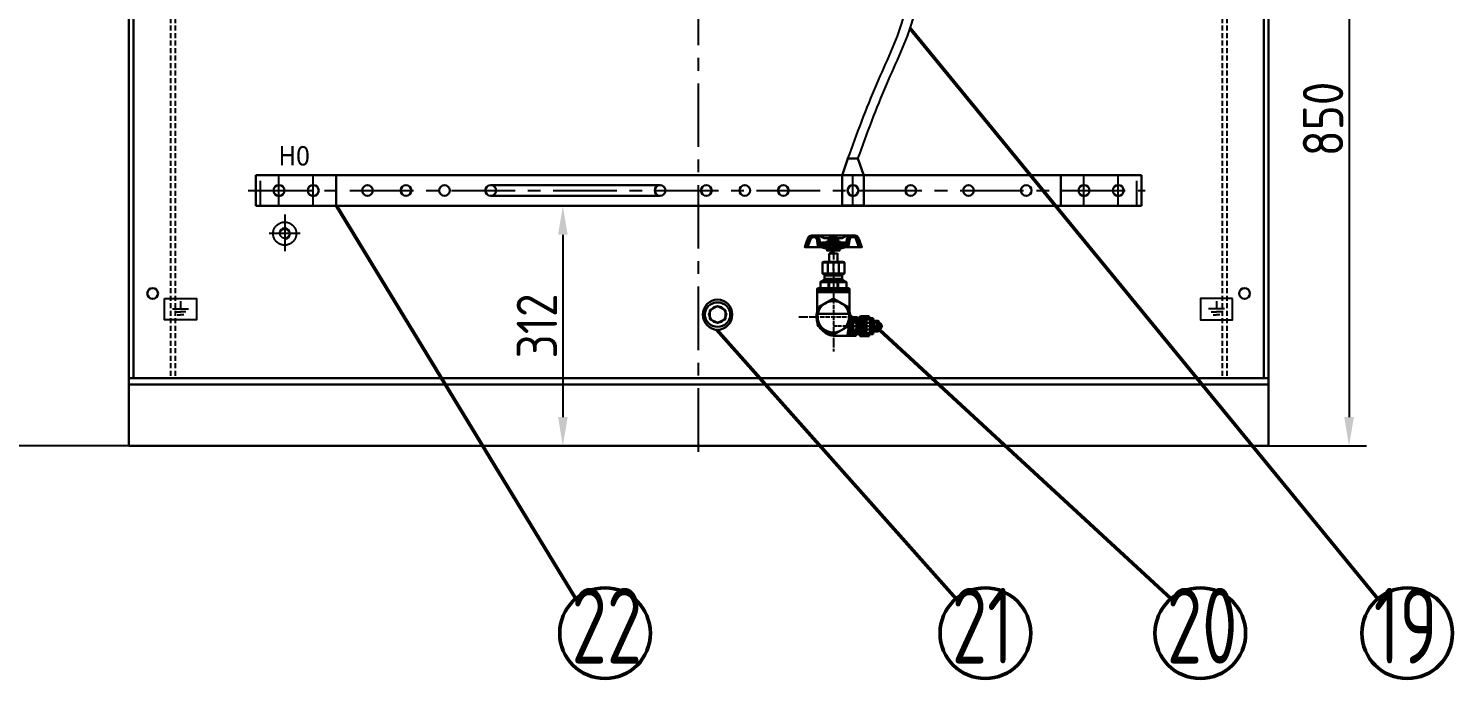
# Model space of a CAD drawing. Header units: millimetres. Extents: x 128333 to 138423, y -158939 to -152492.
# Drawn here: x 129575 to 131424, y -155794 to -154949 of the extents above; entities that cross this region are included whole.
import ezdxf

# ---------------------------------------------------------------- set-up
doc = ezdxf.new("R2010")
doc.units = ezdxf.units.MM
doc.header["$LTSCALE"] = 13
for name, pattern in [('CENTER', [50.8, 31.75, -6.35, 6.35, -6.35]), ('CENTERX2', [101.6, 63.5, -12.7, 12.7, -12.7]), ('DASHED', [0.75, 0.5, -0.25]), ('HIDDEN', [9.525, 6.35, -3.175])]:
    doc.linetypes.add(name, pattern=pattern)
doc.layers.get('0').update_dxf_attribs({"color": 1, "linetype": 'CENTER'})
for name, color, linetype in [('1', 4, 'Continuous'), ('2', 3, 'Continuous'), ('3', 6, 'HIDDEN'), ('4虚线层', 6, 'DASHED'), ('粗实线', 4, 'Continuous'), ('细实线', 2, 'Continuous')]:
    doc.layers.add(name, color=color, linetype=linetype)
doc.layers.add('标注、文本', color=3, linetype='Continuous', lineweight=25)
doc.styles.add('pdm', font='gbenor.shx', dxfattribs={"width": 0.8, "bigfont": 'gbhzfs.shx'})
doc.styles.get("Standard").update_dxf_attribs({"font": 'gbenor.shx', "bigfont": 'gbcbig.shx'})
doc.styles.add('Tahoma$001', font='tahoma.ttf', dxfattribs={"height": 2.159784})
doc.dimstyles.new('郁文书', dxfattribs={"dimscale": 15, "dimtxt": 3.5, "dimasz": 2.5, "dimexe": 1.5, "dimexo": 0, "dimgap": 0.5, "dimtad": 1, "dimtoh": 1, "dimtxsty": 'Standard', "dimcen": 2.5, "dimclrd": 3, "dimclre": 3, "dimclrt": 2, "dimadec": 0, "dimazin": 0, "dimtfac": 1, "dimtmove": 0, "dimatfit": 2, "dimfxl": 1, "dimarcsym": 0})

# ---------------------------------------------------------------- blocks, each defined once
blk = doc.blocks.new('A$C57F07D6B')
at = {"layer": '1', "color": 1, "linetype": 'CENTERX2', "lineweight": -3, "ltscale": 0.1}
blk.add_line((0, 20), (1165, 20), dxfattribs=at)
at = {"layer": '粗实线', "lineweight": 30}
for centre in [(155, 20), (205, 20), (255, 20), (315, 20), (535, 20), (595, 20), (645, 20), (695, 20), (785.5, 20), (860.5, 20), (935.5, 20), (1010.5, 20)]:
    blk.add_circle(centre, 7, dxfattribs=at)
at = {"layer": '细实线', "color": 4, "lineweight": 30}
for p, q in [((10, 40), (1160, 40)), ((10, 40), (10, 0)), ((1160, 40), (1160, 0)), ((315, 27), (535, 27)), ((315, 13), (535, 13)), ((10, 0), (1160, 0))]:
    blk.add_line(p, q, dxfattribs=at)
blk = doc.blocks.new('A$C08576B93')
at = {"layer": '1', "color": 1, "linetype": 'CENTERX2', "lineweight": -3, "ltscale": 0.1}
for p, q in [((30, 0), (30, 40)), ((74.5, 0), (74.5, 40))]:
    blk.add_line(p, q, dxfattribs=at)
at = {"layer": '4虚线层', "ltscale": 5}
blk.add_line((6, 0), (6, 40), dxfattribs=at)
at = {"layer": '粗实线', "lineweight": 30}
for p, q in [((0, 40), (104.5, 40)), ((0, 0), (0, 40)), ((104.5, 40), (104.5, 0)), ((104.5, 0), (0, 0))]:
    blk.add_line(p, q, dxfattribs=at)
for centre in [(30, 20), (74.5, 20)]:
    blk.add_circle(centre, 7.15, dxfattribs=at)
blk = doc.blocks.new('A$C3EBA2286')
at = {"layer": '1', "color": 1, "linetype": 'CENTERX2', "lineweight": -3, "ltscale": 0.1}
for p, q in [((20.1, 47.8), (20.1, 0)), ((40.3, 22.8), (0, 22.8))]:
    blk.add_line(p, q, dxfattribs=at)
at = {"layer": '2'}
blk.add_arc((20.1, 22.8), 7, 270, 180, dxfattribs=at)
at = {"layer": '3', "ltscale": 5}
for radius in [15, 6]:
    blk.add_circle((20.1, 22.8), radius, dxfattribs=at)
blk = doc.blocks.new('A$C3970166B')
at = {"layer": '标注、文本', "color": 4, "lineweight": 30}
for points in [[(20.3, 13.5), (18.6, 16.9), (16.1, 19.5), (12.7, 20.3), (9.3, 19.5), (6.8, 16.9), (5.1, 13.5), (6.8, 9.3), (9.3, 6.8), (12.7, 5.9), (16.1, 6.8), (18.6, 9.3)], [(19.5, 16.9), (12.7, 20.3), (5.9, 16.9), (5.9, 9.3), (12.7, 5.9), (19.5, 9.3)]]:
    blk.add_lwpolyline(points, close=True, dxfattribs=at)
for major_axis, ratio in [((0, 13.1), 0.967742), ((-11, 0), 0.961538)]:
    blk.add_ellipse((12.7, 13.1), major_axis=major_axis, ratio=ratio, start_param=0, end_param=6.283185, dxfattribs=at)
blk = doc.blocks.new('257561')
at = {"layer": '标注、文本'}
for p, q in [((851.69, 2214.09), (862.06, 2214.09)), ((853.4, 2212.22), (856.87, 2212.22)), ((854.71, 2210.17), (856.87, 2210.17)), ((856.87, 2219.06), (856.87, 2214.09)), ((860.35, 2212.22), (856.87, 2212.22)), ((859.04, 2210.17), (856.87, 2210.17))]:
    blk.add_line(p, q, dxfattribs=at)
blk = doc.blocks.new('*D146')
at = {"layer": '1', "color": 3, "lineweight": -2}
for p, q in [((130148, -155179.4), (130291.4, -155179.4)), ((130268.9, -155216.9), (130268.9, -155453.9)), ((130148, -155491.4), (130291.4, -155491.4))]:
    blk.add_line(p, q, dxfattribs=at)
at = {"layer": '1', "color": 3, "lineweight": 30}
for points in [[(130262.7, -155216.9), (130275.2, -155216.9), (130268.9, -155179.4)], [(130262.7, -155453.9), (130275.2, -155453.9), (130268.9, -155491.4)]]:
    blk.add_solid(points, dxfattribs=at)
at = {"layer": 'Defpoints', "color": 0, "lineweight": 30}
for p in [(130148, -155179.4), (130148, -155491.4), (130268.9, -155491.4)]:
    blk.add_point(p, dxfattribs=at)
at = {"layer": '1', "color": 2, "insert": (130235.2, -155335.4), "char_height": 52.5, "attachment_point": 5, "rotation": 90}
blk.add_mtext('312', dxfattribs=at)
blk = doc.blocks.new('*D124')
at = {"layer": '1', "color": 3, "lineweight": -2}
for p, q in [((129982.2, -154731.4), (129487.6, -154731.4)), ((129510.1, -154768.9), (129510.1, -155453.9)), ((129705.2, -155491.4), (129487.6, -155491.4))]:
    blk.add_line(p, q, dxfattribs=at)
at = {"layer": '1', "color": 3, "lineweight": 30}
for points in [[(129503.9, -154768.9), (129516.4, -154768.9), (129510.1, -154731.4)], [(129503.9, -155453.9), (129516.4, -155453.9), (129510.1, -155491.4)]]:
    blk.add_solid(points, dxfattribs=at)
at = {"layer": 'Defpoints', "color": 0, "lineweight": 30}
for p in [(129982.2, -154731.4), (129510.1, -155491.4), (129705.2, -155491.4)]:
    blk.add_point(p, dxfattribs=at)
at = {"layer": '1', "color": 2, "insert": (129476.4, -155111.4), "char_height": 52.5, "attachment_point": 5, "rotation": 90}
blk.add_mtext('760', dxfattribs=at)
blk = doc.blocks.new('*D154')
at = {"layer": '1', "color": 3, "lineweight": -2}
for p, q in [((131019.2, -154641.4), (131312.5, -154641.4)), ((131290, -154678.9), (131290, -155453.9)), ((131185.2, -155491.4), (131312.5, -155491.4))]:
    blk.add_line(p, q, dxfattribs=at)
at = {"layer": '1', "color": 3, "lineweight": 30}
for points in [[(131283.7, -154678.9), (131296.2, -154678.9), (131290, -154641.4)], [(131283.7, -155453.9), (131296.2, -155453.9), (131290, -155491.4)]]:
    blk.add_solid(points, dxfattribs=at)
at = {"layer": 'Defpoints', "color": 0, "lineweight": 30}
for p in [(131019.2, -154641.4), (131185.2, -155491.4), (131290, -155491.4)]:
    blk.add_point(p, dxfattribs=at)
at = {"layer": '1', "color": 2, "insert": (131256.2, -155066.4), "char_height": 52.5, "attachment_point": 5, "rotation": 90}
blk.add_mtext('850', dxfattribs=at)
blk = doc.blocks.new('A$C411D5A8C')
at = {"layer": '1', "color": 1, "linetype": 'CENTERX2', "lineweight": -3, "ltscale": 0.1}
for p, q in [((44.7, 143.1), (44.7, 146.2)), ((44.7, 146.2), (44.7, 139.9)), ((44.7, 142.3), (44.7, 142.4)), ((44.7, 135.9), (44.7, 141.6)), ((44.7, 139.2), (44.7, 139.1)), ((44.7, 138.4), (44.7, 132.7)), ((44.7, 135.1), (44.7, 135.2)), ((44.7, 128.8), (44.7, 134.4)), ((44.7, 132), (44.7, 131.9)), ((44.7, 131.2), (44.7, 125.6)), ((44.7, 130.9), (44.7, 126.5)), ((44.7, 127.9), (44.7, 128)), ((44.7, 125.9), (44.7, 125.7)), ((44.7, 125), (44.7, 119.4)), ((44.7, 118.7), (44.7, 118.6)), ((44.7, 117.9), (44.7, 113.5)), ((44.7, 112.3), (44.7, 117.4)), ((44.7, 113.3), (44.7, 110.4)), ((44.7, 111.5), (44.7, 111.6)), ((44.7, 105.2), (44.7, 110.8)), ((44.7, 109.6), (44.7, 109.5)), ((44.7, 108.8), (44.7, 103.2)), ((44.7, 104.3), (44.7, 104.4)), ((44.7, 98.5), (44.7, 103.6)), ((44.7, 102.5), (44.7, 102.4)), ((44.7, 101.7), (44.7, 98.2)), ((44.7, 101.6), (44.7, 96)), ((44.7, 97.5), (44.7, 97.4)), ((44.7, 96.7), (44.7, 91.1)), ((44.7, 95.3), (44.7, 95.2)), ((44.7, 94.5), (44.7, 88.8)), ((44.7, 90.3), (44.7, 90.2)), ((44.7, 89.5), (44.7, 83.9)), ((44.7, 88.1), (44.7, 88)), ((44.7, 87.3), (44.7, 81.7)), ((44.7, 83.2), (44.7, 83.1)), ((44.7, 82.3), (44.7, 76.7)), ((44.7, 81), (44.7, 80.9)), ((44.7, 80.1), (44.7, 77.2)), ((44.7, 76), (44.7, 75.9)), ((44.7, 75.2), (44.7, 69.5)), ((44.7, 68.8), (44.7, 68.7)), ((44.7, 68), (44.7, 62.4)), ((44.7, 61.7), (44.7, 61.6)), ((44.7, 60.8), (44.7, 55.2)), ((0, 45.2), (4.5, 45.2)), ((5.2, 45.2), (5.3, 45.2)), ((6, 45.2), (11.7, 45.2)), ((12.4, 45.2), (12.5, 45.2)), ((13.2, 45.2), (18.8, 45.2)), ((19.5, 45.2), (19.7, 45.2)), ((20.4, 45.2), (26, 45.2)), ((26.7, 45.2), (26.8, 45.2)), ((27.5, 45.2), (33.2, 45.2)), ((33.9, 45.2), (34, 45.2)), ((34.7, 45.2), (40.3, 45.2)), ((41, 45.2), (41.2, 45.2)), ((41.9, 45.2), (47.5, 45.2)), ((44.7, 54.5), (44.7, 54.4)), ((44.7, 53.7), (44.7, 48)), ((44.7, 47.3), (44.7, 47.2)), ((44.7, 46.5), (44.7, 40.9)), ((44.7, 40.2), (44.7, 40.1)), ((44.7, 39.3), (44.7, 33.7)), ((48.2, 45.2), (48.3, 45.2)), ((49, 45.2), (54.7, 45.2)), ((55.4, 45.2), (55.5, 45.2)), ((56.2, 45.2), (61.8, 45.2)), ((62.6, 45.2), (62.7, 45.2)), ((63.4, 45.2), (69, 45.2)), ((69.3, 45.2), (73.7, 45.2)), ((69.7, 45.2), (69.8, 45.2)), ((70.5, 45.2), (76.2, 45.2)), ((76.9, 45.2), (77, 45.2)), ((77.7, 45.2), (83.3, 45.2)), ((84.1, 45.2), (84.2, 45.2)), ((84.9, 45.2), (89.4, 45.2)), ((44.7, 33), (44.7, 32.9)), ((48.3, 32.9), (44.7, 32.9)), ((44.7, 32.2), (44.7, 26.5)), ((44.7, 25.8), (44.7, 25.7)), ((44.7, 25), (44.7, 19.4)), ((44.7, 18.7), (44.7, 18.5)), ((49.1, 32.9), (49, 32.9)), ((55.5, 32.9), (49.9, 32.9)), ((56.3, 32.9), (56.2, 32.9)), ((62.7, 32.9), (57, 32.9)), ((63.5, 32.9), (63.4, 32.9)), ((69.8, 32.9), (64.2, 32.9)), ((70.1, 32.9), (76.5, 32.9)), ((70.7, 32.9), (70.5, 32.9)), ((77, 32.9), (71.4, 32.9)), ((73.2, 24.3), (73.2, 21.1)), ((73.2, 20.4), (73.2, 20.3)), ((77.2, 32.9), (77.3, 32.9)), ((77.8, 32.9), (77.7, 32.9)), ((81.7, 32.9), (77.9, 32.9)), ((78, 32.9), (83.6, 32.9)), ((84.2, 32.9), (78.5, 32.9)), ((82.5, 32.9), (82.4, 32.9)), ((88.9, 32.9), (83.2, 32.9)), ((84.4, 32.9), (84.5, 32.9)), ((85, 32.9), (84.9, 32.9)), ((85.2, 32.9), (90.8, 32.9)), ((89.3, 32.9), (85.7, 32.9)), ((89.7, 32.9), (89.6, 32.9)), ((96, 32.9), (90.4, 32.9)), ((91.5, 32.9), (91.7, 32.9)), ((92.4, 32.9), (98.7, 32.9)), ((96.9, 32.9), (96.8, 32.9)), ((103.2, 32.9), (97.6, 32.9)), ((104, 32.9), (103.9, 32.9)), ((108.5, 32.9), (104.7, 32.9)), ((44.7, 17.8), (44.7, 12.2)), ((44.7, 11.5), (44.7, 11.4)), ((44.7, 10.7), (44.7, 5)), ((44.7, 4.3), (44.7, 4.2)), ((44.7, 3.5), (44.7, 0))]:
    blk.add_line(p, q, dxfattribs=at)
at = {"layer": '标注、文本', "color": 4, "lineweight": 30}
for p, q in [((17.6, 150.8), (10.3, 143.5)), ((17, 150.8), (27.5, 150.8)), ((17.5, 148.5), (20.8, 148.5)), ((20.9, 150.8), (18.6, 148.5)), ((23.6, 150.2), (21.7, 148.3)), ((25.4, 148.8), (23.1, 146.5)), ((27.5, 150.8), (62.7, 150.8)), ((42.2, 148.5), (41, 147.3)), ((42, 148.2), (42, 146.1)), ((42.2, 148.5), (46.9, 148.5)), ((43.3, 150.8), (44.6, 150.8)), ((43.3, 150.8), (45.9, 150.8)), ((45.9, 150.8), (44.6, 150.8)), ((46.9, 148.5), (48, 147.3)), ((47.1, 148.2), (47.1, 146.1)), ((66.5, 150.6), (62.5, 146.6)), ((72.1, 150.8), (62.7, 150.8)), ((70, 150.8), (67.6, 148.4)), ((73.2, 150.7), (71, 148.5)), ((75.5, 149.7), (73.4, 147.6)), ((77, 148), (74.4, 145.3)), ((11.6, 147), (7.5, 135.8)), ((7.5, 135.8), (27.8, 135.8)), ((14.3, 144.2), (8.5, 138.4)), ((12.4, 139), (9.1, 135.8)), ((15.3, 147), (11.2, 135.8)), ((23.1, 146.6), (24.7, 137.2)), ((26.6, 146.6), (23.6, 143.7)), ((27.1, 143.9), (24.1, 140.9)), ((28.3, 141.8), (24.6, 138.1)), ((25.6, 136.3), (36.5, 133.4)), ((31.1, 141.3), (26, 136.2)), ((26.7, 146), (27.3, 142.7)), ((28.3, 141.8), (36.5, 140.4)), ((33.9, 140.8), (28.6, 135.5)), ((29.8, 141.5), (59.2, 141.5)), ((37.8, 141.5), (31.2, 134.8)), ((38.8, 147.3), (33.1, 147.3)), ((39.5, 139.9), (33.7, 134.2)), ((34.9, 142.4), (39.8, 142.4)), ((34.9, 142.4), (34.9, 141.5)), ((39.5, 136.6), (36.3, 133.5)), ((36.5, 141.5), (36.5, 140.4)), ((36.5, 133.4), (36.5, 131.1)), ((36.5, 131.1), (39.6, 131.1)), ((39.4, 133.3), (37.2, 131.1)), ((38.2, 145.7), (38.2, 142.8)), ((40, 141.6), (39.1, 140.8)), ((39.1, 140.8), (50.3, 140.8)), ((39.5, 141.5), (39.4, 131.1)), ((41, 141.5), (39.6, 140.2)), ((49.4, 146.1), (39.8, 146.1)), ((49.4, 142.4), (39.8, 142.4)), ((41, 147.3), (48, 147.3)), ((41, 147.3), (41, 146.1)), ((41, 141.5), (48.1, 141.5)), ((48.1, 141.5), (41, 141.5)), ((41, 141.5), (41, 131.1)), ((48.1, 141.5), (41, 131.1)), ((41, 141.5), (48.1, 131.1)), ((41.4, 145.7), (41.4, 142.8)), ((42, 142.7), (42, 142.4)), ((47.8, 145.7), (47.8, 142.8)), ((48, 147.3), (48, 146.1)), ((48.1, 141.5), (49.5, 140.2)), ((48.1, 141.5), (48.1, 131.1)), ((54.2, 142.4), (49.3, 142.4)), ((49.5, 140.2), (49.5, 131.1)), ((49.5, 131.1), (52.7, 131.1)), ((49.6, 141.5), (49.7, 131.1)), ((50.9, 141.5), (49.6, 140.2)), ((53.1, 140.5), (49.6, 137)), ((57.1, 141.1), (49.7, 133.7)), ((50.3, 147.3), (56, 147.3)), ((61.1, 141.9), (50.3, 131.1)), ((51, 145.7), (51, 142.8)), ((60.9, 141.8), (52.7, 140.4)), ((52.7, 141.5), (52.7, 140.4)), ((63.5, 136.3), (52.7, 133.4)), ((63.5, 136.3), (52.7, 133.4)), ((52.7, 133.4), (52.7, 131.1)), ((54.2, 142.4), (54.2, 141.5)), ((65.3, 142.9), (57.1, 134.6)), ((61.3, 135.8), (81.6, 135.8)), ((64.7, 138.9), (61.6, 135.8)), ((66.1, 146.9), (61.8, 142.5)), ((62.4, 146.4), (61.8, 142.7)), ((66, 146.6), (64.4, 137.2)), ((65.7, 144.6), (64.4, 137.2)), ((73.8, 147), (77.9, 135.8)), ((78, 145.7), (75.3, 143)), ((78.9, 143.3), (76.2, 140.6)), ((79.7, 140.9), (77, 138.2)), ((77.5, 147), (81.6, 135.8)), ((80.6, 138.5), (77.9, 135.8)), ((81.5, 136.1), (81.2, 135.8)), ((32.3, 116.6), (57.1, 116.6)), ((37.6, 115.5), (37.6, 101.6)), ((50.3, 127.7), (50.3, 116.6)), ((51.8, 115.5), (51.8, 101.6)), ((30.4, 101.6), (32.3, 100.5)), ((32.3, 100.5), (34.1, 100.5)), ((32.3, 92.7), (57.1, 92.7)), ((34.2, 99.8), (33.3, 98.9)), ((33.3, 98.9), (33.3, 94.4)), ((33.3, 98.9), (56.1, 98.9)), ((33.3, 94.4), (56.1, 94.4)), ((34.1, 100.5), (55.3, 100.5)), ((34.2, 100.5), (34.2, 99.8)), ((34.2, 99.8), (35, 99.8)), ((35, 100.5), (35, 99.8)), ((54.4, 100.5), (54.4, 99.8)), ((54.4, 99.8), (55.1, 99.8)), ((55.1, 100.5), (55.1, 99.8)), ((55.1, 99.8), (56.1, 98.9)), ((55.3, 100.5), (57.1, 100.5)), ((56.1, 98.9), (56.1, 94.4)), ((59, 101.6), (57.1, 100.5)), ((23.8, 81.2), (23.8, 78.7)), ((23.8, 78.7), (26.9, 78.7)), ((23.8, 78.7), (65.6, 78.7)), ((23.8, 78.7), (23.8, 77.3)), ((23.8, 77.3), (23.8, 52.9)), ((23.8, 77.3), (65.6, 77.3)), ((24.3, 81.2), (65.1, 81.2)), ((27.8, 82.5), (24.6, 82.2)), ((26.9, 78.7), (62.5, 78.7)), ((27.8, 82.5), (61.6, 82.5)), ((33, 91.5), (56.3, 91.5)), ((38.3, 90.1), (38.3, 82.5)), ((38.3, 90.1), (39.2, 90.1)), ((39.2, 90.1), (39.2, 82.5)), ((50.2, 90.1), (50.2, 82.5)), ((50.2, 90.1), (51.1, 90.1)), ((61.6, 82.5), (64.7, 82.2)), ((62.5, 78.7), (65.6, 78.7)), ((65.6, 81.2), (65.6, 78.7)), ((65.6, 78.7), (65.6, 77.3)), ((65.6, 77.3), (65.6, 52.9)), ((43.3, 68), (25.7, 57.9)), ((63.7, 57.9), (46.1, 68)), ((24.3, 55.4), (24.3, 35.1)), ((24.6, 48.8), (64.8, 48.8)), ((72.4, 45.2), (66, 38.8)), ((73.7, 44.3), (66, 36.7)), ((70.3, 45.2), (66.1, 41)), ((68.1, 45.2), (66.4, 43.5)), ((68, 37.9), (83.2, 37.9)), ((68, 37.9), (68, 34.8)), ((69.3, 37.9), (68, 36.5)), ((69.9, 37.7), (68.1, 36)), ((68.1, 37.2), (69.9, 35.4)), ((70.2, 37.5), (68.3, 35.6)), ((68.4, 37.5), (70.3, 35.6)), ((70.5, 37.1), (68.7, 35.3)), ((68.8, 37.8), (70.5, 36)), ((74, 42.6), (69.3, 37.9)), ((69.3, 37.9), (70.6, 36.6)), ((70.6, 37.9), (70.6, 27.9)), ((70.6, 37.9), (75.4, 36.9)), ((76.2, 42.6), (71.5, 37.9)), ((78.3, 42.6), (73.6, 37.9)), ((73.7, 45.2), (73.7, 42.6)), ((73.7, 43.3), (83.2, 43.3)), ((73.7, 42.6), (83.9, 42.6)), ((74.8, 43.3), (74, 42.6)), ((74.6, 38.6), (83.9, 38.6)), ((74.6, 38.6), (74.6, 27.2)), ((76.4, 38.6), (75.7, 37.9)), ((76.9, 43.3), (76.2, 42.6)), ((76.3, 37.9), (83.8, 37.9)), ((80.4, 42.6), (76.4, 38.6)), ((77, 38.6), (83.1, 38.6)), ((77, 38.6), (77, 27.2)), ((78.6, 38.6), (77.8, 37.9)), ((79.1, 43.3), (78.3, 42.6)), ((82.5, 42.6), (78.6, 38.6)), ((79.3, 43.5), (79.3, 22.2)), ((79.3, 43.5), (79.6, 43.3)), ((79.5, 43.3), (84.1, 43.3)), ((79.6, 45.4), (81.7, 43.3)), ((79.6, 43.3), (80.3, 42.6)), ((91, 45.7), (79.8, 45.7)), ((80.7, 38.6), (80, 37.9)), ((80.3, 42.6), (80.3, 23.2)), ((81.2, 43.3), (80.4, 42.6)), ((84.1, 42), (80.7, 38.6)), ((81.4, 45.7), (83.8, 43.3)), ((81.7, 43.3), (82.4, 42.6)), ((82.8, 38.6), (82.1, 37.9)), ((83.2, 43.3), (82.5, 42.6)), ((84.1, 39.9), (82.8, 38.6)), ((83.1, 38.6), (83.8, 37.9)), ((83.1, 38.6), (83.1, 27.2)), ((83.2, 43.3), (84.1, 42.4)), ((84.1, 38.8), (83.2, 37.9)), ((83.2, 37.9), (83.2, 27.9)), ((83.6, 45.7), (85.5, 43.8)), ((83.8, 43.3), (84.1, 43.1)), ((83.8, 37.9), (87.2, 37.9)), ((83.8, 37.9), (83.8, 27.9)), ((85.3, 43.8), (84.1, 42.7)), ((84.8, 43.8), (84.1, 43.1)), ((84.1, 43.8), (84.1, 21.9)), ((84.1, 43.8), (86, 43.8)), ((84.1, 43), (85.2, 41.9)), ((84.1, 42.5), (84.7, 42)), ((84.1, 42.4), (84.1, 38.8)), ((84.1, 38.8), (84.1, 27)), ((85.5, 43.6), (84.2, 42.3)), ((84.2, 43.3), (85.5, 42)), ((84.4, 43.6), (85.7, 42.2)), ((85.8, 43.5), (84.4, 42.1)), ((84.7, 43.7), (85.9, 42.5)), ((85.9, 43.2), (84.7, 42)), ((85, 43.8), (86, 42.8)), ((86, 42.8), (85.1, 41.9)), ((85.7, 45.7), (89.7, 41.7)), ((86, 43.8), (86, 21.9)), ((86, 43.3), (87.6, 41.7)), ((94.5, 41.7), (86, 41.7)), ((87.9, 41.7), (87.2, 40.5)), ((87.2, 40.5), (87.2, 25.3)), ((87.8, 45.7), (91.9, 41.7)), ((92.3, 41.7), (87.9, 41.7)), ((92.3, 37.3), (87.9, 37.3)), ((90, 45.7), (91.2, 44.5)), ((91, 45.7), (91.2, 45.5)), ((91.2, 45.5), (91.2, 43.5)), ((91.2, 43.5), (91.4, 43.3)), ((96.3, 43.3), (91.4, 43.3)), ((92.3, 41.7), (92.9, 40.5)), ((92.4, 43.3), (94, 41.7)), ((92.9, 40.5), (92.9, 25.3)), ((94.5, 43.3), (96.4, 41.4)), ((94.5, 41.7), (94.5, 37.6)), ((94.5, 41.7), (94.5, 24.1)), ((94.5, 41.1), (98, 37.6)), ((94.5, 39), (95.9, 37.6)), ((101.7, 37.6), (94.5, 37.6)), ((96.3, 43.3), (96.4, 43.1)), ((96.4, 43.1), (96.4, 39.9)), ((96.4, 39.9), (96.6, 39.8)), ((103, 39.8), (96.6, 39.8)), ((98, 39.8), (100.2, 37.6)), ((100.2, 39.8), (103.6, 36.4)), ((101.7, 37.6), (101.7, 28.1)), ((102.3, 39.8), (103.6, 38.5)), ((103, 39.8), (103.6, 38.8)), ((103.6, 38.8), (103.6, 35)), ((25.7, 32.6), (43.3, 22.5)), ((44.7, 20.5), (73.7, 20.5)), ((70, 27.9), (62.6, 20.5)), ((68, 28), (64.7, 24.7)), ((72.1, 27.9), (64.8, 20.5)), ((68, 30.1), (65.8, 27.9)), ((68, 36.5), (66.1, 34.7)), ((67.5, 34.3), (66.1, 34.3)), ((67.5, 31.5), (66.2, 31.5)), ((67.2, 31.5), (66.2, 30.4)), ((74.3, 27.9), (66.9, 20.5)), ((67.5, 34.3), (67.5, 31.5)), ((68, 36.7), (69.4, 35.2)), ((68, 34.8), (68, 31)), ((68, 31), (68, 27.9)), ((69, 30.5), (68, 29.5)), ((69.6, 30.5), (68, 28.9)), ((68, 29.6), (69.7, 27.9)), ((68, 29), (69.1, 27.9)), ((68, 27.9), (83.2, 27.9)), ((68.2, 35.8), (68.6, 35.4)), ((70.1, 30.3), (68.2, 28.4)), ((68.2, 30), (70.1, 28.1)), ((70.4, 30), (68.5, 28.1)), ((68.6, 30.3), (70.4, 28.5)), ((69, 30.5), (70.6, 28.9)), ((70.6, 29.5), (69, 27.9)), ((75.7, 27.2), (69.1, 20.5)), ((70.6, 36.6), (69.2, 35.2)), ((70.6, 28.9), (69.6, 27.9)), ((69.7, 30.5), (70.6, 29.6)), ((70.6, 36.5), (70.6, 29.2)), ((75.4, 28.8), (70.6, 27.9)), ((73.7, 23), (71.2, 20.5)), ((73.7, 20.9), (73.3, 20.5)), ((73.7, 23.2), (83.9, 23.2)), ((73.7, 23.2), (73.7, 20.5)), ((73.8, 23.2), (73.7, 23)), ((73.7, 22.4), (83.2, 22.4)), ((77.8, 27.2), (73.8, 23.2)), ((74.6, 27.2), (83.9, 27.2)), ((76, 23.2), (75.2, 22.4)), ((76.4, 27.9), (75.7, 27.2)), ((80, 27.2), (76, 23.2)), ((76.3, 27.9), (83.8, 27.9)), ((77, 27.2), (83.1, 27.2)), ((78.1, 23.2), (77.3, 22.4)), ((78.5, 27.9), (77.8, 27.2)), ((82.1, 27.2), (78.1, 23.2)), ((80.3, 23.2), (79.3, 22.2)), ((79.3, 22.2), (79.3, 20.5)), ((79.3, 22.2), (81.5, 20)), ((79.3, 20.5), (79.8, 20)), ((80.2, 23.2), (79.5, 22.4)), ((79.5, 22.4), (84.1, 22.4)), ((91, 20), (79.8, 20)), ((80.7, 27.9), (80, 27.2)), ((84.1, 27), (80.2, 23.2)), ((80.3, 23.2), (84.1, 23.2)), ((80.5, 23.2), (81.2, 22.4)), ((81.2, 22.4), (83.6, 20)), ((82.4, 23.2), (81.6, 22.4)), ((82.8, 27.9), (82.1, 27.2)), ((84.1, 24.9), (82.4, 23.2)), ((82.6, 23.2), (83.4, 22.4)), ((83.8, 27.9), (83.1, 27.2)), ((83.2, 27.9), (84.1, 27)), ((84.1, 23.4), (83.2, 22.4)), ((83.4, 22.4), (85.7, 20)), ((83.8, 27.9), (87.2, 27.9)), ((84.1, 27), (84.1, 23.4)), ((84.9, 23.9), (84.1, 23)), ((85.3, 23.8), (84.1, 22.6)), ((84.1, 23), (85.1, 21.9)), ((84.1, 21.9), (86, 21.9)), ((84.2, 23.3), (85.4, 22)), ((84.2, 22.4), (84.5, 22.1)), ((85.6, 23.7), (84.3, 22.3)), ((84.3, 23.6), (85.7, 22.2)), ((85.8, 23.4), (84.5, 22.1)), ((84.6, 23.7), (85.9, 22.5)), ((85.9, 23.2), (84.8, 22)), ((84.9, 23.9), (86, 22.8)), ((86, 22.8), (85.2, 22)), ((85.4, 23.8), (85.9, 23.3)), ((94.5, 24.1), (86, 24.1)), ((86, 24.1), (90, 20)), ((86, 21.9), (87.9, 20)), ((87.2, 25.3), (87.9, 24.1)), ((88.1, 24.1), (91.2, 21)), ((90.3, 24.1), (91.9, 22.4)), ((91.2, 20.2), (91, 20)), ((91.4, 22.4), (91.2, 22.2)), ((91.2, 22.2), (91.2, 20.2)), ((96.3, 22.4), (91.4, 22.4)), ((92.4, 24.1), (94, 22.4)), ((95.3, 36.2), (92.9, 36.2)), ((95.3, 29.6), (92.9, 29.6)), ((101.7, 28.1), (94.5, 28.1)), ((94.5, 26.2), (96.4, 24.3)), ((94.5, 24.1), (96.2, 22.4)), ((94.8, 28.1), (96.9, 26)), ((95.8, 36.7), (95.3, 36.2)), ((95.3, 36.2), (95.3, 29.6)), ((95.3, 36.2), (98.2, 36.2)), ((95.3, 29.6), (95.8, 29.1)), ((95.3, 29.6), (98.2, 29.6)), ((95.8, 36.7), (97.7, 36.7)), ((95.8, 29.1), (97.7, 29.1)), ((96.4, 22.6), (96.3, 22.4)), ((96.6, 26), (96.4, 25.8)), ((96.4, 25.8), (96.4, 22.6)), ((103, 26), (96.6, 26)), ((96.9, 28.1), (99, 26)), ((97.7, 36.7), (98.2, 36.2)), ((98.2, 29.6), (97.7, 29.1)), ((98.2, 36.2), (98.2, 29.6)), ((99, 28.1), (101.1, 26)), ((101.1, 28.1), (103.1, 26.2)), ((101.7, 36.2), (104.9, 32.9)), ((101.7, 34), (102.8, 32.9)), ((101.7, 31.9), (103.6, 30)), ((101.7, 29.7), (103.6, 27.8)), ((102.8, 32.9), (104.9, 30.7)), ((103.6, 27), (103, 26)), ((105.7, 35), (103.6, 35)), ((105.7, 30.7), (103.6, 30.7)), ((103.6, 30.7), (103.6, 27)), ((104.9, 35), (107.1, 32.9)), ((104.9, 32.9), (107, 30.8)), ((106.1, 36.7), (105.7, 36.7)), ((105.7, 36.7), (105.7, 35)), ((105.7, 36.4), (106.9, 35.2)), ((105.7, 30.7), (105.7, 29.1)), ((105.7, 30), (106.3, 29.4)), ((105.7, 29.1), (106.1, 29.1)), ((106.1, 36.7), (107.8, 33.4)), ((107.8, 32.4), (106.1, 29.1)), ((107.1, 32.9), (107.7, 32.2)), ((107.8, 33.4), (107.8, 32.4))]:
    blk.add_line(p, q, dxfattribs=at)
for points in [[(79.7, 140.9), (79.2, 142.3), (78.9, 143.3), (78, 145.7), (77.5, 147), (77, 148), (75.5, 149.7), (73.2, 150.7), (17, 150.8), (15.3, 150.5), (13.7, 149.7), (12.4, 148.5), (11.6, 147), (10.3, 143.5), (9.9, 142.3), (8.5, 138.4), (7.5, 135.8), (27.8, 135.8), (28.6, 135.5), (33.7, 134.2), (36.3, 133.5), (36.5, 133.4), (36.5, 131.1), (50.3, 131.1), (52.7, 131.1), (52.7, 133.4), (57.1, 134.6), (61.3, 135.8), (81.6, 135.8), (81.5, 136.1), (80.6, 138.5), (79.7, 140.9)], [(17, 150.8), (11.7, 147.2), (11.6, 147)], [(17.5, 148.5), (15.4, 147.2), (15.3, 147)], [(23.1, 146.6), (21.1, 148.5), (20.8, 148.5)], [(26.7, 146), (21.3, 150.8), (21, 150.8)], [(31.2, 148.3), (26.6, 150.8), (26.4, 150.8)], [(31.2, 148.3), (32.9, 147.3), (33.1, 147.3)], [(38.8, 147.3), (40.9, 148.8), (41, 149.1)], [(43.3, 150.8), (41.1, 149.3), (41, 149.1)], [(48.1, 149.1), (46.1, 150.8), (45.9, 150.8)], [(48.1, 149.1), (50.1, 147.3), (50.3, 147.3)], [(56, 147.3), (57.8, 148.2), (57.9, 148.3)], [(62.7, 150.8), (58.1, 148.5), (57.9, 148.3)], [(68.1, 150.8), (62.4, 146.2), (62.4, 146)], [(73.8, 147), (71.9, 148.5), (71.7, 148.5), (68.3, 148.5), (66.1, 146.8), (66, 146.6)], [(77.5, 147), (72.3, 150.8), (72.1, 150.8)], [(24.7, 137.2), (25.5, 136.4), (25.6, 136.3)], [(27.3, 142.7), (28.1, 141.8), (28.3, 141.8)], [(41.4, 145.7), (38.4, 145.8), (38.2, 145.7)], [(38.2, 142.8), (41.2, 142.7), (41.4, 142.8)], [(39.6, 140.2), (39.6, 131.1), (49.5, 131.1)], [(40, 141.6), (49.4, 141.6), (50.3, 140.8)], [(47.8, 145.7), (41.6, 145.7), (41.4, 145.7)], [(41.4, 142.8), (47.6, 142.7), (47.8, 142.8)], [(51, 145.7), (48, 145.8), (47.8, 145.7)], [(47.8, 142.8), (50.8, 142.7), (51, 142.8)], [(60.9, 141.8), (61.8, 142.6), (61.8, 142.7)], [(63.5, 136.3), (64.4, 137.1), (64.4, 137.2)], [(56.1, 98.9), (55.1, 99.8), (55.1, 100.5), (57.1, 100.5), (58.1, 101.1), (59, 101.6), (59, 115.5), (58.1, 116), (57.1, 116.6), (32.3, 116.6), (31.3, 116), (30.4, 115.5), (30.4, 101.6), (31.3, 101.1), (32.3, 100.5), (34.2, 100.5), (34.2, 99.8), (34.1, 99.7), (33.3, 98.9), (33.3, 94.4), (33.2, 93.7), (32.8, 93.2), (32.3, 92.7), (27.8, 90.1), (27.8, 82.5), (23.8, 81.2), (23.8, 78.7), (65.6, 78.7), (64.7, 82.2), (61.6, 82.5), (61.6, 90.1), (57.1, 92.7), (56.6, 93), (56.3, 93.4), (56.2, 93.9), (56.1, 94.4), (56.1, 98.9)], [(32.3, 116.6), (30.4, 115.5), (30.4, 101.6)], [(37.6, 115.5), (30.6, 115.7), (30.4, 115.5)], [(51.8, 115.5), (37.8, 115.6), (37.6, 115.5)], [(39.1, 127.4), (48.7, 127.5), (50.3, 127.7)], [(39.1, 127.4), (39.1, 116.6), (50.3, 116.6)], [(59, 115.5), (52, 115.7), (51.8, 115.5)], [(57.1, 116.6), (59, 115.5), (59, 101.6)], [(32.3, 92.7), (27.8, 90.1), (27.8, 82.5)], [(30.4, 101.6), (37.4, 101.5), (37.6, 101.6), (51.6, 101.5), (51.8, 101.6), (58.8, 101.5), (59, 101.6)], [(32.3, 92.7), (33.3, 94.2), (33.3, 94.4)], [(56.1, 94.4), (56.9, 92.8), (57.1, 92.7)], [(57.1, 92.7), (61.6, 90.1), (61.6, 82.5)], [(24.6, 82.2), (23.8, 81.3), (23.8, 81.2)], [(38.3, 90.1), (28, 90.2), (27.8, 90.1)], [(50.2, 90.1), (39.4, 90.2), (39.2, 90.1)], [(61.6, 90.1), (51.3, 90.2), (51.1, 90.1), (51.1, 82.5)], [(65.6, 81.2), (64.9, 82.1), (64.7, 82.2)], [(25.7, 57.9), (24.4, 55.6), (24.3, 55.4)], [(46.1, 68), (43.5, 68), (43.3, 68)], [(46.1, 68), (43.5, 68), (43.3, 68)], [(65.1, 55.4), (63.8, 57.7), (63.7, 57.9)], [(23.6, 51.7), (23.8, 52.9), (23.8, 52.9)], [(23.6, 51.7), (24.2, 37), (24.3, 36.8)], [(46.1, 22.5), (63.7, 32.6), (65, 34.9), (65.1, 35.1), (65.1, 55.4)], [(67, 46.4), (63, 21.6), (62.4, 20.5)], [(65.6, 52.9), (65.7, 51.8), (65.8, 51.7)], [(66.5, 47.8), (65.8, 51.5), (65.8, 51.7)], [(66.5, 47.8), (69.1, 45.2), (69.3, 45.2)], [(77, 38.6), (75.4, 36.9), (75.4, 28.8), (77, 27.2)], [(79.8, 45.7), (79.3, 45.2), (79.3, 43.5)], [(79.3, 43.5), (80.3, 42.6), (84.1, 42.6)], [(87.6, 41.1), (87.8, 37.5), (87.9, 37.3)], [(87.9, 37.3), (87.8, 28.7), (87.9, 28.5)], [(92.3, 37.3), (92.7, 40.9), (92.6, 41.1)], [(92.3, 28.5), (92.3, 37), (92.3, 37.3)], [(24.3, 35.1), (25.6, 32.8), (25.7, 32.6)], [(26.5, 32.1), (42.5, 20.7), (42.7, 20.6)], [(42.7, 20.6), (46.5, 20.6), (46.7, 20.6)], [(43.3, 22.5), (45.9, 22.5), (46.1, 22.5)], [(67.5, 34.3), (68, 34.7), (68, 34.8)], [(68, 31), (67.6, 31.5), (67.5, 31.5)], [(87.9, 28.5), (87.5, 24.8), (87.6, 24.6)], [(92.6, 24.6), (92.4, 28.3), (92.3, 28.5), (87.9, 28.5)], [(92.9, 25.3), (92.3, 24.1), (87.9, 24.1)]]:
    blk.add_lwpolyline(points, dxfattribs=at)
for centre, radius in [((44.7, 45.2), 20.4), ((69.3, 36.6), 1.31), ((85, 42.9), 0.926), ((69.3, 29.2), 1.31), ((85, 22.9), 0.926)]:
    blk.add_circle(centre, radius, dxfattribs=at)
for points in [[(16.8, 150.8), (14.5, 150.7), (12.6, 149.3), (11.7, 147.2)], [(17.2, 148.5), (16.3, 148.3), (15.8, 148), (15.4, 147.2)], [(72.1, 150.8), (53.7, 150.8), (35.4, 150.8), (17, 150.8)], [(23.1, 146.8), (22.8, 147.7), (22, 148.4), (21.1, 148.5)], [(26.7, 146.2), (26.1, 148.8), (23.9, 150.7), (21.3, 150.8)], [(31, 148.5), (30, 149.9), (28.4, 150.7), (26.6, 150.8)], [(31.3, 148.2), (31.5, 147.7), (32.4, 147.3), (32.9, 147.3)], [(39, 147.3), (39.8, 147.4), (40.7, 148.1), (40.9, 148.8)], [(43, 150.8), (42.1, 150.6), (41.4, 150.2), (41.1, 149.3)], [(48, 149.3), (47.6, 150.2), (47.1, 150.6), (46.1, 150.8)], [(48.2, 148.8), (48.5, 148), (49.3, 147.4), (50.1, 147.3)], [(56.2, 147.3), (56.8, 147.3), (57.5, 147.7), (57.8, 148.2)], [(62.5, 150.8), (60.7, 150.7), (59.1, 149.9), (58.1, 148.5)], [(67.9, 150.8), (65.2, 150.6), (63, 148.9), (62.4, 146.2)], [(68.1, 148.5), (67.1, 148.4), (66.3, 147.7), (66.1, 146.8)], [(73.7, 147.2), (73.3, 148), (72.8, 148.3), (71.9, 148.5)], [(77.4, 147.2), (76.5, 149.3), (74.6, 150.7), (72.3, 150.8)], [(24.8, 137.1), (25, 136.7), (25, 136.6), (25.5, 136.4)], [(27.3, 142.6), (27.6, 142.1), (27.6, 142.1), (28.1, 141.8)], [(37.2, 131.1), (41.6, 131.1), (46, 131.1), (50.3, 131.1)], [(41.2, 145.8), (40.3, 146.2), (39.3, 146.2), (38.4, 145.8)], [(38.4, 142.7), (39.3, 142.3), (40.3, 142.3), (41.2, 142.7)], [(40.1, 128), (44, 130.1), (45, 127.5), (48.7, 127.5)], [(47.6, 145.7), (45.6, 146.2), (43.6, 146.2), (41.6, 145.7)], [(41.6, 142.7), (43.6, 142.3), (45.6, 142.2), (47.6, 142.7)], [(50.8, 145.8), (49.9, 146.2), (48.9, 146.2), (48, 145.8)], [(48, 142.7), (48.9, 142.3), (49.9, 142.3), (50.8, 142.7)], [(61, 141.8), (61.4, 142), (61.6, 142.2), (61.8, 142.6)], [(63.6, 136.4), (64, 136.5), (64.2, 136.8), (64.4, 137.1)], [(37.4, 115.7), (35.3, 116.9), (32.7, 116.9), (30.6, 115.7)], [(51.6, 115.6), (47.2, 117), (42.2, 117), (37.8, 115.6)], [(58.8, 115.7), (56.6, 117), (54.1, 116.9), (52, 115.7)], [(30.6, 101.5), (32.7, 100.1), (35.3, 100.1), (37.4, 101.5)], [(32.5, 92.8), (32.9, 93.1), (33.2, 93.7), (33.3, 94.2)], [(37.8, 101.5), (42.3, 100.1), (47.1, 100.1), (51.6, 101.5)], [(52, 101.5), (54.1, 100.2), (56.7, 100.1), (58.8, 101.5)], [(56.1, 94.2), (56.2, 93.7), (56.4, 93.1), (56.9, 92.8)], [(24.6, 82.2), (24.2, 82.1), (23.8, 81.7), (23.8, 81.2)], [(24.5, 82.1), (24.2, 82.1), (23.8, 81.7), (23.8, 81.3)], [(38.1, 90.2), (34.9, 91.9), (31.2, 91.9), (28, 90.2)], [(50, 90.2), (46.6, 91.9), (42.8, 91.9), (39.4, 90.2)], [(61.4, 90.2), (58.2, 91.9), (54.5, 91.9), (51.3, 90.2)], [(65.6, 81.2), (65.5, 81.7), (65.3, 82), (64.7, 82.2)], [(65.6, 81.3), (65.6, 81.7), (65.2, 82), (64.9, 82.1)], [(25.6, 57.7), (25.2, 57), (24.7, 56.2), (24.4, 55.6)], [(45.9, 68), (45.1, 68), (44.3, 68), (43.5, 68)], [(45.9, 68), (45.1, 68), (44.3, 68), (43.5, 68)], [(65, 55.6), (64.6, 56.3), (64.2, 57), (63.8, 57.7)], [(23.6, 51.5), (22.4, 46.7), (22.6, 41.7), (24.2, 37)], [(23.7, 51.8), (23.7, 52.1), (23.8, 52.6), (23.8, 52.9)], [(66.3, 43.3), (64.9, 34.1), (68.5, 30.6), (63, 21.6)], [(65.6, 52.9), (65.6, 52.6), (65.6, 52.1), (65.7, 51.8)], [(66.5, 48), (66.3, 49.2), (66.1, 50.3), (65.8, 51.5)], [(66.5, 47.6), (66.7, 46.3), (67.8, 45.3), (69.1, 45.2)], [(87.8, 37), (87, 34.3), (87.1, 31.5), (87.8, 28.7)], [(87.5, 40.9), (87.1, 39.8), (87.2, 38.5), (87.8, 37.5)], [(92.3, 28.7), (93.1, 31.2), (93.2, 34.5), (92.3, 37)], [(92.4, 37.5), (93, 38.5), (93.1, 39.8), (92.7, 40.9)], [(24.4, 34.9), (24.7, 34.2), (25.2, 33.4), (25.6, 32.8)], [(26.6, 32), (30.1, 26.3), (36, 22.1), (42.5, 20.7)], [(42.9, 20.6), (44, 20.4), (45.4, 20.4), (46.5, 20.6)], [(43.5, 22.5), (44.3, 22.4), (45.1, 22.4), (45.9, 22.5)], [(63.8, 32.8), (64.2, 33.5), (64.6, 34.2), (65, 34.9)], [(67.6, 34.3), (67.8, 34.3), (67.9, 34.5), (68, 34.7)], [(68, 31), (67.8, 31.4), (67.9, 31.3), (67.6, 31.5)], [(87.8, 28.3), (87.2, 27.2), (87, 26), (87.5, 24.8)], [(92.7, 24.8), (93.1, 25.9), (93, 27.3), (92.4, 28.3)]]:
    blk.add_open_spline(points, degree=3, dxfattribs=at)

msp = doc.modelspace()

# ---------------------------------------------------------------- linework, layer by layer
at = {"layer": '1', "color": 1, "linetype": 'CENTERX2', "lineweight": -3, "ltscale": 0.1}
for p, q in [((130445.213, -155498.921), (130445.213, -153566.387)), ((130645.713, -155179.356), (130645.713, -155139.356)), ((130645.713, -155179.356), (130645.713, -155139.356))]:
    msp.add_line(p, q, dxfattribs=at)
at = {"layer": '4虚线层'}
for p, q in [((129759.213, -153765.356), (129759.213, -155403.356)), ((129765.213, -153765.356), (129765.213, -155403.356)), ((131125.213, -153765.356), (131125.213, -155403.356)), ((131131.213, -153765.356), (131131.213, -155403.356))]:
    msp.add_line(p, q, dxfattribs=at)
at = {"layer": '标注、文本', "color": 4, "lineweight": 30}
for p, q in [((130639.217, -155117.591), (130631.82, -155140.018)), ((130639.217, -155117.591), (130631.82, -155140.018)), ((130652.209, -155117.591), (130659.606, -155140.018)), ((130652.209, -155117.591), (130659.606, -155140.018))]:
    msp.add_line(p, q, dxfattribs=at)
at = {"layer": '标注、文本'}
msp.add_line((130639.217, -155117.591), (130652.209, -155117.591), dxfattribs=at)
msp.add_line((130639.217, -155117.591), (130652.209, -155117.591), dxfattribs=at)
msp.add_line((130639.217, -155117.591), (130652.209, -155117.591), dxfattribs=at)
msp.add_line((130639.217, -155117.591), (130652.209, -155117.591), dxfattribs=at)
msp.add_line((130639.217, -155117.591), (130652.209, -155117.591), dxfattribs=at)
at = {"layer": '标注、文本', "color": 4, "lineweight": 30}
for points in [[(130639.217, -155117.591), (130652.209, -155117.591)], [(130639.217, -155117.591), (130652.209, -155117.591)], [(130639.217, -155117.591), (130652.209, -155117.591)], [(130639.217, -155117.591), (130652.209, -155117.591)], [(130659.606, -155140.018), (130659.606, -155178.926), (130631.82, -155178.926), (130631.82, -155140.018)], [(130659.606, -155140.018), (130659.606, -155178.926), (130631.82, -155178.926), (130631.82, -155140.018)]]:
    msp.add_lwpolyline(points, dxfattribs=at)
at = {"layer": '标注、文本'}
for points in [[(129751.725, -155299.606), (129793.245, -155299.606), (129793.245, -155327.315), (129751.725, -155327.315)], [(131138.701, -155299.606), (131097.181, -155299.606), (131097.181, -155327.315), (131138.701, -155327.315)]]:
    msp.add_lwpolyline(points, close=True, dxfattribs=at)
for points in [[(130639.217, -155117.591), (130676.644, -155021.282), (130710.427, -154937.658), (130702.713, -154691.386)], [(130639.217, -155117.591), (130676.644, -155021.282), (130710.427, -154937.658), (130702.713, -154691.386)], [(130652.209, -155117.591), (130689.636, -155021.282), (130723.419, -154937.658), (130715.705, -154691.386)], [(130652.209, -155117.591), (130689.636, -155021.282), (130723.419, -154937.658), (130715.705, -154691.386)]]:
    msp.add_spline(points, degree=3, dxfattribs=at)
at = {"layer": '粗实线', "lineweight": 30}
for p, q in [((129705.213, -155411.356), (129705.213, -153596.387)), ((129711.213, -155403.356), (129711.213, -153602.387)), ((131179.213, -155403.356), (131179.213, -153602.387)), ((131185.213, -155411.356), (131185.213, -153596.387)), ((129705.213, -155403.356), (131185.213, -155403.356)), ((129705.213, -155411.156), (129705.213, -155491.356)), ((129705.213, -155411.356), (131185.213, -155411.356)), ((131185.213, -155491.356), (131185.213, -155411.156)), ((129705.213, -155491.356), (131185.213, -155491.356))]:
    msp.add_line(p, q, dxfattribs=at)
at = {"layer": '粗实线', "lineweight": 50}
for p, q in [((131327.425, -155689.838), (130719.888, -154948.778)), ((130285.657, -155689.838), (129974.808, -155179.356)), ((130779.58, -155689.838), (130468.731, -155340.279)), ((131058.754, -155689.838), (130674.901, -155335.678))]:
    msp.add_line(p, q, dxfattribs=at)
at = {"layer": '粗实线', "lineweight": 30}
for centre, radius in [((130645.713, -155159.356), 7.15), ((130645.713, -155159.356), 7.15), ((129736.19, -155293.156), 7), ((131154.236, -155293.156), 7)]:
    msp.add_circle(centre, radius, dxfattribs=at)
at = {"layer": '粗实线', "lineweight": 50}
for centre in [(130323.705, -155734.752), (130817.628, -155734.752), (131096.802, -155734.752), (131365.473, -155734.752)]:
    msp.add_circle(centre, 58.863, dxfattribs=at)

# ---------------------------------------------------------------- block references
at = {"color": 7, "linetype": 'ByBlock', "lineweight": 30}
msp.add_blockref('A$C411D5A8C', (130575.514, -155368.581), dxfattribs=at)
at = {"layer": '标注、文本'}
for name, p in [('A$C57F07D6B', (129860.213, -155179.356)), ('A$C08576B93', (129870.213, -155179.356)), ('A$C3EBA2286', (129887.567, -155238.186))]:
    msp.add_blockref(name, p, dxfattribs=at)
at = {"layer": '标注、文本', "xscale": -1}
msp.add_blockref('A$C08576B93', (131020.213, -155179.356), dxfattribs=at)
at = {"layer": '标注、文本'}
for name, p, xscale, yscale, zscale in [('257561', (128058.759, -159741.317), 2, 2, 2), ('A$C3970166B', (130450.841, -155340.315), 1.5, 1.5, 1.5), ('257561', (132831.668, -159741.317), -2, 2, 2)]:
    msp.add_blockref(name, p, dxfattribs=dict(at, xscale=xscale, yscale=yscale, zscale=zscale))

# ---------------------------------------------------------------- texts
at = {"layer": '标注、文本', "style": 'Tahoma$001'}
msp.add_text('H0', height=25, dxfattribs=at).set_placement((129899.836, -155126.733))
at = {"layer": '粗实线', "lineweight": 50, "style": 'pdm', "width": 0.8}
for s, p in [('22', (130280.225, -155774.166)), ('21', (130774.149, -155774.166)), ('20', (131053.323, -155774.166)), ('19', (131321.993, -155774.166))]:
    msp.add_text(s, height=98.3509, dxfattribs=at).set_placement(p)

# ---------------------------------------------------------------- dimensions: what is measured, and where the dimension line sits
at = {"layer": '1'}
for base, p1, p2, picture, middle in [((131289.998, -155491.356), (131019.227, -154641.386), (131185.213, -155491.356), '*D154', (131256.248, -155066.371)), ((129510.104, -155491.356), (129982.215, -154731.356), (129705.213, -155491.356), '*D124', (129476.354, -155111.356)), ((130268.918, -155491.356), (130148.032, -155179.356), (130148.032, -155491.356), '*D146', (130235.168, -155335.356))]:
    dim = msp.add_linear_dim(base=base, p1=p1, p2=p2, angle=90, dimstyle='郁文书', override={"dimdec": 0, "dimarcsym": 1}, dxfattribs=at)
    dim.commit()
    dim.dimension.update_dxf_attribs({"geometry": picture, "text_midpoint": middle})

doc.saveas('drawing.dxf')
